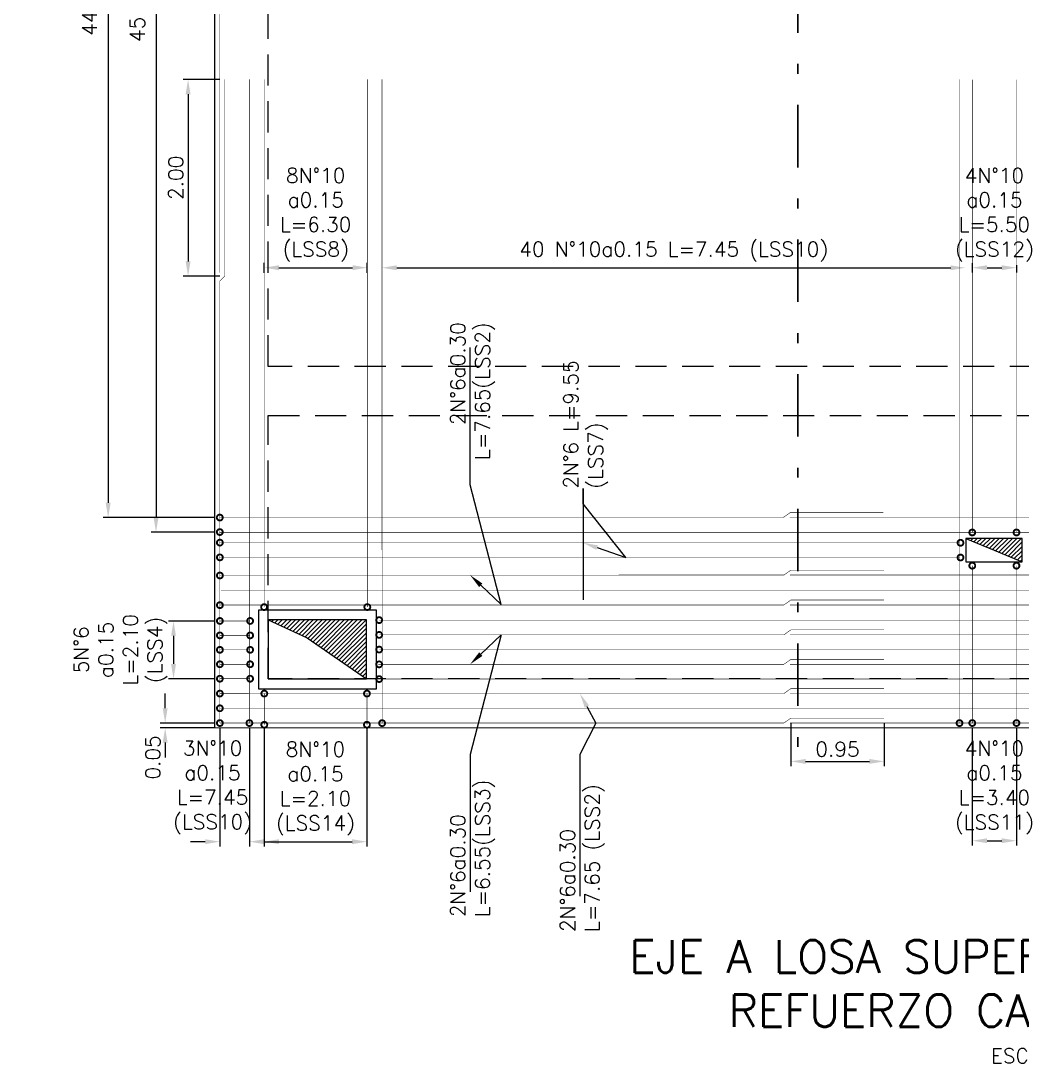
# Model space of a CAD drawing. Header units: metres. Extents: x 1080427 to 1081241, y 976768 to 977288.
# Drawn here: x 1080658.6 to 1080668.78, y 977027.42 to 977038.03 of the extents above; entities that cross this region are included whole.
import ezdxf
from ezdxf import colors
from ezdxf.entities.mleader import LeaderData, LeaderLine
from ezdxf.math import Vec2, Vec3

# ---------------------------------------------------------------- set-up
doc = ezdxf.new("R2010")
doc.units = ezdxf.units.M
doc.header["$LTSCALE"] = 25.4
doc.linetypes.add('DASHDOT', pattern=[1, 0.5, -0.25, 0, -0.25])
doc.linetypes.add('HIDDEN', pattern=[0.375, 0.25, -0.125])
for name, color, linetype in [('CONTRAPESO', 3, 'Continuous'), ('DIMCONTRAPESO', 1, 'Continuous'), ('PROY', 9, 'HIDDEN'), ('REF', 6, 'Continuous'), ('REGL175', 7, 'Continuous')]:
    doc.layers.add(name, color=color, linetype=linetype)
for name, color, linetype, lineweight in [('COTA', 1, 'Continuous', 30), ('COTACIM', 20, 'Continuous', 5), ('EJECONTRAPESO', 41, 'DASHDOT', 30)]:
    doc.layers.add(name, color=color, linetype=linetype, lineweight=lineweight)
doc.styles.add('romans', font='romans.shx')
doc.dimstyles.new('Copy 75', dxfattribs={"dimtxt": 0.15, "dimasz": 0.15, "dimexe": 0.05, "dimexo": 0.05, "dimgap": 0.05, "dimtad": 1, "dimzin": 0, "dimdsep": 46, "dimtxsty": 'romans', "dimcen": 0.002, "dimclrd": 1, "dimclre": 1, "dimclrt": 3, "dimadec": 4, "dimazin": 0, "dimtfac": 1, "dimtofl": 0, "dimtmove": 1, "dimatfit": 3, "dimfxl": 1, "dimtolj": 1, "dimtzin": 0, "dimarcsym": 1})

# ---------------------------------------------------------------- blocks, each defined once
blk = doc.blocks.new('*D633')
at = {"layer": 'Defpoints', "color": 0, "transparency": 16777216}
for p in [(1080660.629, 977045.868), (1080659.484, 977032.97), (1080660.62, 977032.97)]:
    blk.add_point(p, dxfattribs=at)
at = {"layer": 'DIMCONTRAPESO', "color": 1, "lineweight": -2, "transparency": 16777216}
for p, q in [((1080660.579, 977045.868), (1080659.434, 977045.868)), ((1080659.484, 977045.718), (1080659.484, 977033.12)), ((1080660.57, 977032.97), (1080659.434, 977032.97))]:
    blk.add_line(p, q, dxfattribs=at)
at = {"layer": 'DIMCONTRAPESO', "color": 1, "transparency": 16777216}
for points in [[(1080659.459, 977045.718), (1080659.509, 977045.718), (1080659.484, 977045.868)], [(1080659.459, 977033.12), (1080659.509, 977033.12), (1080659.484, 977032.97)]]:
    blk.add_solid(points, dxfattribs=at)
at = {"layer": 'DIMCONTRAPESO', "color": 3, "transparency": 16777216, "insert": (1080659.32, 977039.419), "char_height": 0.15, "attachment_point": 5, "rotation": 90, "style": 'romans'}
blk.add_mtext('\\A1;44 N°6 a 0.30 L=7.65 (LSS2)', dxfattribs=at)
blk = doc.blocks.new('*D634')
at = {"layer": 'Defpoints', "color": 0, "transparency": 16777216}
for p in [(1080660.728, 977046.02), (1080659.971, 977032.82), (1080660.62, 977032.82)]:
    blk.add_point(p, dxfattribs=at)
at = {"layer": 'DIMCONTRAPESO', "color": 1, "lineweight": -2, "transparency": 16777216}
for p, q in [((1080660.678, 977046.02), (1080659.921, 977046.02)), ((1080659.971, 977045.87), (1080659.971, 977032.97)), ((1080660.57, 977032.82), (1080659.921, 977032.82))]:
    blk.add_line(p, q, dxfattribs=at)
at = {"layer": 'DIMCONTRAPESO', "color": 1, "transparency": 16777216}
for points in [[(1080659.946, 977045.87), (1080659.996, 977045.87), (1080659.971, 977046.02)], [(1080659.946, 977032.97), (1080659.996, 977032.97), (1080659.971, 977032.82)]]:
    blk.add_solid(points, dxfattribs=at)
at = {"layer": 'DIMCONTRAPESO', "color": 3, "transparency": 16777216, "insert": (1080659.806, 977039.42), "char_height": 0.15, "attachment_point": 5, "rotation": 90, "style": 'romans'}
blk.add_mtext('\\A1;45 N°6 a 0.30 L=12.00 (LSS1)', dxfattribs=at)
blk = doc.blocks.new('*D669')
at = {"layer": 'Defpoints', "color": 0, "transparency": 16777216}
for p in [(1080660.064, 977030.879), (1080660.621, 977030.879), (1080660.621, 977030.829)]:
    blk.add_point(p, dxfattribs=at)
at = {"layer": 'DIMCONTRAPESO', "color": 1, "lineweight": -2, "transparency": 16777216}
for p, q in [((1080660.064, 977031.029), (1080660.064, 977031.179)), ((1080660.571, 977030.879), (1080660.014, 977030.879)), ((1080660.571, 977030.829), (1080660.014, 977030.829)), ((1080660.064, 977030.679), (1080660.064, 977030.529))]:
    blk.add_line(p, q, dxfattribs=at)
at = {"layer": 'DIMCONTRAPESO', "color": 1, "transparency": 16777216}
for points in [[(1080660.039, 977031.029), (1080660.089, 977031.029), (1080660.064, 977030.879)], [(1080660.039, 977030.679), (1080660.089, 977030.679), (1080660.064, 977030.829)]]:
    blk.add_solid(points, dxfattribs=at)
at = {"layer": 'DIMCONTRAPESO', "color": 3, "transparency": 16777216, "insert": (1080659.939, 977030.529), "char_height": 0.15, "attachment_point": 5, "rotation": 90, "style": 'romans'}
blk.add_mtext('\\A1;0.05', dxfattribs=at)
blk = doc.blocks.new('*D638')
at = {"layer": 'Defpoints', "color": 0, "transparency": 16777216}
for p in [(1080661.071, 977030.878), (1080662.116, 977030.878), (1080662.116, 977029.671)]:
    blk.add_point(p, dxfattribs=at)
at = {"layer": 'DIMCONTRAPESO', "color": 1, "lineweight": -2, "transparency": 16777216}
for p, q in [((1080661.071, 977030.828), (1080661.071, 977029.621)), ((1080662.116, 977030.828), (1080662.116, 977029.621)), ((1080661.221, 977029.671), (1080661.966, 977029.671))]:
    blk.add_line(p, q, dxfattribs=at)
at = {"layer": 'DIMCONTRAPESO', "color": 1, "transparency": 16777216}
for points in [[(1080661.221, 977029.696), (1080661.221, 977029.646), (1080661.071, 977029.671)], [(1080661.966, 977029.696), (1080661.966, 977029.646), (1080662.116, 977029.671)]]:
    blk.add_solid(points, dxfattribs=at)
at = {"layer": 'DIMCONTRAPESO', "color": 3, "transparency": 16777216, "insert": (1080661.593, 977030.211), "char_height": 0.15, "attachment_point": 5, "style": 'romans'}
blk.add_mtext('\\A1;8N°10\\Pa0.15\\PL=2.10\\P(LSS14)', dxfattribs=at)
blk = doc.blocks.new('*D670')
at = {"layer": 'Defpoints', "color": 0, "transparency": 16777216}
for p in [(1080660.621, 977030.878), (1080660.921, 977030.878), (1080660.921, 977029.671)]:
    blk.add_point(p, dxfattribs=at)
at = {"layer": 'DIMCONTRAPESO', "color": 1, "lineweight": -2, "transparency": 16777216}
for p, q in [((1080660.621, 977030.828), (1080660.621, 977029.621)), ((1080660.921, 977030.828), (1080660.921, 977029.621)), ((1080660.471, 977029.671), (1080660.321, 977029.671)), ((1080661.071, 977029.671), (1080661.221, 977029.671))]:
    blk.add_line(p, q, dxfattribs=at)
at = {"layer": 'DIMCONTRAPESO', "color": 1, "transparency": 16777216}
for points in [[(1080660.471, 977029.696), (1080660.471, 977029.646), (1080660.621, 977029.671)], [(1080661.071, 977029.696), (1080661.071, 977029.646), (1080660.921, 977029.671)]]:
    blk.add_solid(points, dxfattribs=at)
at = {"layer": 'DIMCONTRAPESO', "color": 3, "transparency": 16777216, "insert": (1080660.546, 977030.223), "char_height": 0.15, "attachment_point": 5, "style": 'romans'}
blk.add_mtext('\\A1;3N°10\\Pa0.15\\PL=7.45\\P(LSS10)', dxfattribs=at)
blk = doc.blocks.new('*D639')
at = {"layer": 'Defpoints', "color": 0, "transparency": 16777216}
for p in [(1080662.121, 977035.513), (1080661.071, 977035.41), (1080662.121, 977035.411)]:
    blk.add_point(p, dxfattribs=at)
at = {"layer": 'DIMCONTRAPESO', "color": 1, "lineweight": -2, "transparency": 16777216}
for p, q in [((1080661.071, 977035.46), (1080661.071, 977035.563)), ((1080661.221, 977035.513), (1080661.971, 977035.513)), ((1080662.121, 977035.461), (1080662.121, 977035.563))]:
    blk.add_line(p, q, dxfattribs=at)
at = {"layer": 'DIMCONTRAPESO', "color": 1, "transparency": 16777216}
for points in [[(1080661.221, 977035.538), (1080661.221, 977035.488), (1080661.071, 977035.513)], [(1080661.971, 977035.538), (1080661.971, 977035.488), (1080662.121, 977035.513)]]:
    blk.add_solid(points, dxfattribs=at)
at = {"layer": 'DIMCONTRAPESO', "color": 3, "transparency": 16777216, "insert": (1080661.596, 977036.052), "char_height": 0.15, "attachment_point": 5, "style": 'romans'}
blk.add_mtext('\\A1;8N°10\\Pa0.15\\PL=6.30\\P(LSS8)', dxfattribs=at)
blk = doc.blocks.new('*D640')
at = {"layer": 'Defpoints', "color": 0, "transparency": 16777216}
for p in [(1080662.271, 977035.511), (1080668.207, 977035.512), (1080668.207, 977035.512)]:
    blk.add_point(p, dxfattribs=at)
at = {"layer": 'DIMCONTRAPESO', "color": 1, "lineweight": -2, "transparency": 16777216}
for p, q in [((1080662.271, 977035.561), (1080662.271, 977035.562)), ((1080662.421, 977035.512), (1080668.057, 977035.512))]:
    blk.add_line(p, q, dxfattribs=at)
at = {"layer": 'DIMCONTRAPESO', "color": 1, "transparency": 16777216}
for points in [[(1080662.421, 977035.537), (1080662.421, 977035.487), (1080662.271, 977035.512)], [(1080668.057, 977035.537), (1080668.057, 977035.487), (1080668.207, 977035.512)]]:
    blk.add_solid(points, dxfattribs=at)
at = {"layer": 'DIMCONTRAPESO', "color": 3, "transparency": 16777216, "insert": (1080665.239, 977035.676), "char_height": 0.15, "attachment_point": 5, "style": 'romans'}
blk.add_mtext('\\A1;40 N°10a0.15 L=7.45 (LSS10)', dxfattribs=at)
blk = doc.blocks.new('*D641')
at = {"layer": 'Defpoints', "color": 0, "transparency": 16777216}
for p in [(1080668.277, 977030.879), (1080668.727, 977030.879), (1080668.727, 977029.681)]:
    blk.add_point(p, dxfattribs=at)
at = {"layer": 'DIMCONTRAPESO', "color": 1, "lineweight": -2, "transparency": 16777216}
for p, q in [((1080668.277, 977030.829), (1080668.277, 977029.631)), ((1080668.727, 977030.829), (1080668.727, 977029.631)), ((1080668.427, 977029.681), (1080668.577, 977029.681))]:
    blk.add_line(p, q, dxfattribs=at)
at = {"layer": 'DIMCONTRAPESO', "color": 1, "transparency": 16777216}
for points in [[(1080668.427, 977029.706), (1080668.427, 977029.656), (1080668.277, 977029.681)], [(1080668.577, 977029.706), (1080668.577, 977029.656), (1080668.727, 977029.681)]]:
    blk.add_solid(points, dxfattribs=at)
at = {"layer": 'DIMCONTRAPESO', "color": 3, "transparency": 16777216, "insert": (1080668.502, 977030.221), "char_height": 0.15, "attachment_point": 5, "style": 'romans'}
blk.add_mtext('\\A1;4N°10\\Pa0.15\\PL=3.40\\P(LSS11)', dxfattribs=at)
blk = doc.blocks.new('*D642')
at = {"layer": 'Defpoints', "color": 0, "transparency": 16777216}
for p in [(1080668.277, 977035.609), (1080668.727, 977035.587), (1080668.727, 977035.513)]:
    blk.add_point(p, dxfattribs=at)
at = {"layer": 'DIMCONTRAPESO', "color": 1, "lineweight": -2, "transparency": 16777216}
for p, q in [((1080668.277, 977035.559), (1080668.277, 977035.463)), ((1080668.427, 977035.513), (1080668.577, 977035.513)), ((1080668.727, 977035.537), (1080668.727, 977035.463))]:
    blk.add_line(p, q, dxfattribs=at)
at = {"layer": 'DIMCONTRAPESO', "color": 1, "transparency": 16777216}
for points in [[(1080668.427, 977035.538), (1080668.427, 977035.488), (1080668.277, 977035.513)], [(1080668.577, 977035.538), (1080668.577, 977035.488), (1080668.727, 977035.513)]]:
    blk.add_solid(points, dxfattribs=at)
at = {"layer": 'DIMCONTRAPESO', "color": 3, "transparency": 16777216, "insert": (1080668.502, 977036.052), "char_height": 0.15, "attachment_point": 5, "style": 'romans'}
blk.add_mtext('\\A1;4N°10\\Pa0.15\\PL=5.50\\P(LSS12)', dxfattribs=at)
blk = doc.blocks.new('*D656')
at = {"layer": 'Defpoints', "color": 0, "transparency": 16777216}
for p in [(1080660.621, 977031.917), (1080660.149, 977031.33), (1080660.621, 977031.33)]:
    blk.add_point(p, dxfattribs=at)
at = {"layer": 'DIMCONTRAPESO', "color": 1, "lineweight": -2, "transparency": 16777216}
for p, q in [((1080660.571, 977031.917), (1080660.099, 977031.917)), ((1080660.149, 977031.767), (1080660.149, 977031.48)), ((1080660.571, 977031.33), (1080660.099, 977031.33))]:
    blk.add_line(p, q, dxfattribs=at)
at = {"layer": 'DIMCONTRAPESO', "color": 1, "transparency": 16777216}
for points in [[(1080660.124, 977031.767), (1080660.174, 977031.767), (1080660.149, 977031.917)], [(1080660.124, 977031.48), (1080660.174, 977031.48), (1080660.149, 977031.33)]]:
    blk.add_solid(points, dxfattribs=at)
at = {"layer": 'DIMCONTRAPESO', "color": 3, "transparency": 16777216, "insert": (1080659.61, 977031.624), "char_height": 0.15, "attachment_point": 5, "rotation": 90, "style": 'romans'}
blk.add_mtext('\\A1;5N°6\\Pa0.15\\PL=2.10\\P(LSS4)', dxfattribs=at)
blk = doc.blocks.new('*D675')
at = {"layer": 'COTA', "color": 1, "lineweight": -2, "transparency": 16777216}
for p, q in [((1080660.621, 977037.428), (1080660.247, 977037.428)), ((1080660.297, 977037.278), (1080660.297, 977035.577)), ((1080660.621, 977035.427), (1080660.247, 977035.427))]:
    blk.add_line(p, q, dxfattribs=at)
at = {"layer": 'COTA', "color": 1, "transparency": 16777216}
for points in [[(1080660.272, 977037.278), (1080660.322, 977037.278), (1080660.297, 977037.428)], [(1080660.272, 977035.577), (1080660.322, 977035.577), (1080660.297, 977035.427)]]:
    blk.add_solid(points, dxfattribs=at)
at = {"layer": 'Defpoints', "color": 0, "transparency": 16777216}
for p in [(1080660.671, 977037.428), (1080660.297, 977035.427), (1080660.671, 977035.427)]:
    blk.add_point(p, dxfattribs=at)
at = {"layer": 'COTA', "color": 3, "transparency": 16777216, "insert": (1080660.172, 977036.428), "char_height": 0.15, "attachment_point": 5, "rotation": 90, "style": 'romans'}
blk.add_mtext('\\A1;2.00', dxfattribs=at)
blk = doc.blocks.new('*D676')
at = {"layer": 'COTA', "color": 1, "lineweight": -2, "transparency": 16777216}
for p, q in [((1080666.431, 977030.879), (1080666.431, 977030.438)), ((1080667.38, 977030.879), (1080667.38, 977030.438)), ((1080666.581, 977030.488), (1080667.23, 977030.488))]:
    blk.add_line(p, q, dxfattribs=at)
at = {"layer": 'COTA', "color": 1, "transparency": 16777216}
for points in [[(1080666.581, 977030.513), (1080666.581, 977030.463), (1080666.431, 977030.488)], [(1080667.23, 977030.513), (1080667.23, 977030.463), (1080667.38, 977030.488)]]:
    blk.add_solid(points, dxfattribs=at)
at = {"layer": 'Defpoints', "color": 0, "transparency": 16777216}
for p in [(1080666.431, 977030.929), (1080667.38, 977030.929), (1080667.38, 977030.488)]:
    blk.add_point(p, dxfattribs=at)
at = {"layer": 'COTA', "color": 3, "transparency": 16777216, "insert": (1080666.905, 977030.613), "char_height": 0.15, "attachment_point": 5, "style": 'romans'}
blk.add_mtext('\\A1;0.95', dxfattribs=at)

msp = doc.modelspace()

# ---------------------------------------------------------------- hatches: boundary and pattern name
at = {"layer": 'DIMCONTRAPESO'}
h = msp.add_hatch(dxfattribs=at)
h.set_pattern_fill('ANSI31', color=9, scale=0.01)
h.set_pattern_definition([(45, (7.070822, -14.751402), (-0.0224506403027, 0.0224506403027), [])])
h.paths.add_polyline_path([(1080668.784085, 977032.758201), (1080668.212405, 977032.758201), (1080668.498245, 977032.638201), (1080668.784085, 977032.518201)])
h = msp.add_hatch(dxfattribs=at)
h.set_pattern_fill('ANSI31', color=9, scale=0.01)
h.set_pattern_definition([(45, (8e-08, -15.581495), (-0.0224506403027, 0.0224506403027), [])])
h.paths.add_polyline_path([(1080662.113188, 977031.928108), (1080661.113263, 977031.928108), (1080661.509578, 977031.746348), (1080662.113188, 977031.328108)])

# ---------------------------------------------------------------- linework, layer by layer
at = {"layer": 'CONTRAPESO'}
for points in [[(1080660.570532, 977048.00955), (1080677.573263, 977048.00955), (1080677.573263, 977030.827608), (1080660.570532, 977030.828608)], [(1080668.212405, 977032.518201), (1080668.784085, 977032.518201), (1080668.784085, 977032.758201), (1080668.212405, 977032.758201)], [(1080661.013263, 977031.228108), (1080662.213188, 977031.228108), (1080662.213188, 977032.028108), (1080661.013263, 977032.028108)], [(1080661.113263, 977031.328108), (1080662.113188, 977031.328108), (1080662.113188, 977031.928108), (1080661.113263, 977031.928108)]]:
    msp.add_lwpolyline(points, close=True, dxfattribs=at)
at = {"layer": 'DIMCONTRAPESO', "color": 2}
for points in [[(1080668.212405, 977032.758475), (1080668.498245, 977032.638475), (1080668.784085, 977032.518475)], [(1080661.113263, 977031.928108), (1080661.509578, 977031.746348), (1080662.113188, 977031.328108)]]:
    msp.add_lwpolyline(points, dxfattribs=at)
at = {"layer": 'EJECONTRAPESO', "ltscale": 0.05}
msp.add_lwpolyline([(1080666.500507, 977049.498915), (1080666.500507, 977030.445989)], dxfattribs=at)
at = {"layer": 'PROY', "color": 252, "ltscale": 0.05}
msp.add_lwpolyline([(1080661.113263, 977034.508608), (1080661.113263, 977044.334456), (1080677.073263, 977044.334456), (1080677.073263, 977034.508608)], close=True, dxfattribs=at)
msp.add_lwpolyline([(1080677.073263, 977031.328108), (1080677.073263, 977031.328108), (1080661.113263, 977031.328108), (1080661.113263, 977034.008608), (1080677.073263, 977034.008608), (1080677.073263, 977031.328108)], dxfattribs=at)
at = {"layer": 'REF', "ltscale": 0.1, "const_width": 0.005}
for points in [[(1080660.620532, 977043.407762), (1080660.620532, 977035.460668)], [(1080660.670626, 977037.428487), (1080660.670626, 977035.42749), (1080660.620532, 977035.377594), (1080660.621066, 977030.878325)], [(1080660.920443, 977037.428481), (1080660.920443, 977035.427484), (1080660.920532, 977035.377594), (1080660.921066, 977030.878325)], [(1080661.070443, 977037.428481), (1080661.070443, 977035.427484), (1080661.070532, 977035.377594), (1080661.070942, 977032.058767)], [(1080662.120518, 977037.428608), (1080662.120518, 977035.427611), (1080662.120607, 977035.377721), (1080662.121017, 977032.058878)], [(1080662.270744, 977037.428558), (1080662.270744, 977035.427561), (1080662.270833, 977035.377671), (1080662.271366, 977030.878402)], [(1080668.146321, 977037.428481), (1080668.146321, 977035.427484), (1080668.14641, 977035.377594), (1080668.146944, 977030.878325)], [(1080668.27666, 977032.818089), (1080668.27666, 977037.425187)], [(1080668.72666, 977032.818089), (1080668.72666, 977037.425187)], [(1080667.373263, 977033.020484), (1080666.424472, 977033.020267), (1080666.353579, 977032.970361), (1080660.614272, 977032.969792)], [(1080666.417001, 977032.970358), (1080677.517003, 977032.97036)], [(1080671.720532, 977032.820166), (1080660.614272, 977032.820164)], [(1080660.614999, 977032.712657), (1080668.146726, 977032.713219)], [(1080660.614999, 977032.562657), (1080668.146744, 977032.563219)], [(1080667.379525, 977032.434782), (1080666.430733, 977032.434565), (1080666.359841, 977032.384659), (1080660.620534, 977032.38409)], [(1080668.27666, 977032.480009), (1080668.27666, 977030.87889)], [(1080668.72666, 977032.480009), (1080668.72666, 977030.87889)], [(1080666.423263, 977032.384659), (1080677.523264, 977032.384661)], [(1080671.720532, 977032.230353), (1080660.630986, 977032.230351)], [(1080667.379525, 977032.130644), (1080666.430733, 977032.130428), (1080666.359841, 977032.080521), (1080660.620534, 977032.079952)], [(1080666.423263, 977032.080521), (1080677.523264, 977032.080523)], [(1080660.620534, 977031.917459), (1080660.928606, 977031.917459)], [(1080673.341781, 977031.926215), (1080662.241781, 977031.926213)], [(1080660.620534, 977031.770528), (1080660.928606, 977031.770528)], [(1080667.379525, 977031.826702), (1080666.430734, 977031.826485), (1080666.359841, 977031.776579), (1080662.243179, 977031.776578)], [(1080666.423263, 977031.776579), (1080677.523265, 977031.776581)], [(1080660.620534, 977031.623596), (1080660.928606, 977031.623596)], [(1080673.341781, 977031.626215), (1080662.241781, 977031.626213)], [(1080660.620534, 977031.476665), (1080660.928606, 977031.476665)], [(1080667.379525, 977031.526702), (1080666.430734, 977031.526485), (1080666.359841, 977031.476579), (1080662.231835, 977031.476578)], [(1080666.423263, 977031.476579), (1080677.523265, 977031.476581)], [(1080660.620534, 977031.329734), (1080660.928606, 977031.329734)], [(1080667.379525, 977031.229014), (1080666.430734, 977031.228798), (1080666.359841, 977031.178891), (1080660.620534, 977031.178322)], [(1080673.341781, 977031.326215), (1080662.241781, 977031.326213)], [(1080661.072839, 977030.861156), (1080661.072877, 977031.178419)], [(1080662.117337, 977030.861211), (1080662.117375, 977031.178458)], [(1080666.423264, 977031.178888), (1080677.523265, 977031.17889)], [(1080671.720532, 977031.030158), (1080660.621049, 977031.030154)], [(1080667.379525, 977030.929014), (1080666.430734, 977030.928798), (1080666.359841, 977030.878891), (1080660.620534, 977030.878322)], [(1080666.423264, 977030.878888), (1080677.523265, 977030.87889)]]:
    msp.add_lwpolyline(points, dxfattribs=at)
at = {"layer": 'REF', "ltscale": 0.1, "const_width": 0.06}
for points in [[(1080660.610221, 977032.969787, -1), (1080660.629271, 977032.969787, -1)], [(1080660.610281, 977032.822406, -1), (1080660.629331, 977032.822406, -1)], [(1080668.267135, 977032.818089, -1), (1080668.286185, 977032.818089, -1)], [(1080668.717135, 977032.818089, -1), (1080668.736185, 977032.818089, -1)], [(1080660.610945, 977032.714583, -1), (1080660.629995, 977032.714583, -1)], [(1080668.147351, 977032.713224, -1), (1080668.166401, 977032.713224, -1)], [(1080660.610945, 977032.564583, -1), (1080660.629995, 977032.564583, -1)], [(1080668.147351, 977032.563224, -1), (1080668.166401, 977032.563224, -1)], [(1080668.267135, 977032.480009, -1), (1080668.286185, 977032.480009, -1)], [(1080668.717135, 977032.480009, -1), (1080668.736185, 977032.480009, -1)], [(1080660.611009, 977032.380155, -1), (1080660.630059, 977032.380155, -1)], [(1080660.611009, 977032.078322, -1), (1080660.630059, 977032.078322, -1)], [(1080661.061312, 977032.058767, -1), (1080661.080362, 977032.058767, -1)], [(1080662.111492, 977032.058767, -1), (1080662.130542, 977032.058767, -1)], [(1080660.611009, 977031.917459, -1), (1080660.630059, 977031.917459, -1)], [(1080660.919081, 977031.917459, -1), (1080660.938131, 977031.917459, -1)], [(1080662.232256, 977031.926213, -1), (1080662.251306, 977031.926213, -1)], [(1080660.611009, 977031.770528, -1), (1080660.630059, 977031.770528, -1)], [(1080660.919081, 977031.770528, -1), (1080660.938131, 977031.770528, -1)], [(1080662.232256, 977031.775849, -1), (1080662.251306, 977031.775849, -1)], [(1080660.611009, 977031.623596, -1), (1080660.630059, 977031.623596, -1)], [(1080660.919081, 977031.623596, -1), (1080660.938131, 977031.623596, -1)], [(1080662.232256, 977031.626213, -1), (1080662.251306, 977031.626213, -1)], [(1080660.611009, 977031.476665, -1), (1080660.630059, 977031.476665, -1)], [(1080660.919081, 977031.476665, -1), (1080660.938131, 977031.476665, -1)], [(1080662.232256, 977031.475849, -1), (1080662.251306, 977031.475849, -1)], [(1080660.611009, 977031.329734, -1), (1080660.630059, 977031.329734, -1)], [(1080660.919081, 977031.329734, -1), (1080660.938131, 977031.329734, -1)], [(1080662.232256, 977031.326213, -1), (1080662.251306, 977031.326213, -1)], [(1080660.611009, 977031.178322, -1), (1080660.630059, 977031.178322, -1)], [(1080661.063247, 977031.178371, 1), (1080661.082297, 977031.178371, 1)], [(1080662.107716, 977031.178474, 1), (1080662.126766, 977031.178474, 1)], [(1080660.630059, 977031.028687, 1), (1080660.611009, 977031.028687, 1)], [(1080660.611009, 977030.878322, -1), (1080660.630059, 977030.878322, -1)], [(1080660.911437, 977030.878322, -1), (1080660.930487, 977030.878322, -1)], [(1080662.261841, 977030.877371, -1), (1080662.280891, 977030.877371, -1)], [(1080668.137419, 977030.878014, -1), (1080668.156469, 977030.878014, -1)], [(1080668.267135, 977030.878637, -1), (1080668.286185, 977030.878637, -1)], [(1080668.717135, 977030.878637, -1), (1080668.736185, 977030.878637, -1)], [(1080661.063209, 977030.861156, 1), (1080661.082259, 977030.861156, 1)], [(1080662.107707, 977030.861211, 1), (1080662.126757, 977030.861211, 1)]]:
    msp.add_lwpolyline(points, format="xyb", close=True, dxfattribs=at)

# ---------------------------------------------------------------- texts
at = {"layer": 'REGL175', "insert": (1080662.852982, 977028.667255), "char_height": 0.33, "width": 12.63271454, "attachment_point": 1, "style": 'romans'}
msp.add_mtext('\\pi1.93291;{\\C0;EJE A LOSA SUPERIOR DE CONTRAPESO\\P\\pi2.94564;REFUERZO CARA SUPERIOR\\P\\pi5.61278;\\H0.45455x;\\C3;ESCALA 1:75}', dxfattribs=at)

# ---------------------------------------------------------------- dimensions: what is measured, and where the dimension line sits
at = {"layer": 'COTA', "color": 2}
dim = msp.add_linear_dim(base=(1080660.297352, 977035.42749), p1=(1080660.670626, 977037.428487), p2=(1080660.670626, 977035.42749), angle=90, dimstyle='Copy 75', dxfattribs=at)
dim.commit()
dim.dimension.update_dxf_attribs({"geometry": '*D675', "text_midpoint": (1080660.172352, 977036.427988)})
dim = msp.add_linear_dim(base=(1080667.379525, 977030.488226), p1=(1080666.430734, 977030.928798), p2=(1080667.379525, 977030.929014), dimstyle='Copy 75', dxfattribs=at)
dim.commit()
dim.dimension.update_dxf_attribs({"geometry": '*D676', "text_midpoint": (1080666.90513, 977030.613226)})
at = {"layer": 'DIMCONTRAPESO', "color": 2}
for base, p1, p2, text, picture, middle in [((1080659.970515, 977032.820099), (1080660.728233, 977046.019962), (1080660.619806, 977032.820099), '45 N°6 a 0.30 L=12.00 (LSS1)', '*D634', (1080659.806229, 977039.420031)), ((1080659.484388, 977032.969787), (1080660.629271, 977045.868033), (1080660.619746, 977032.969787), '44 N°6 a 0.30 L=7.65 (LSS2)', '*D633', (1080659.320102, 977039.41891))]:
    dim = msp.add_linear_dim(base=base, p1=p1, p2=p2, angle=90, text=text, dimstyle='Copy 75', dxfattribs=at)
    dim.commit()
    dim.dimension.update_dxf_attribs({"geometry": picture, "text_midpoint": middle})
for base, p1, p2, text, picture, middle in [((1080662.120548, 977035.512667), (1080661.070961, 977035.409786), (1080662.120548, 977035.410561), '8N°10\\Pa0.15\\PL=6.30\\P(LSS8)', '*D639', (1080661.595754, 977035.512667)), ((1080668.72666, 977035.512667), (1080668.27666, 977035.609202), (1080668.72666, 977035.586966), '4N°10\\Pa0.15\\PL=5.50\\P(LSS12)', '*D642', (1080668.50166, 977035.512667)), ((1080660.921066, 977029.671428), (1080660.620532, 977030.878325), (1080660.921066, 977030.878325), '3N°10\\Pa0.15\\PL=7.45\\P(LSS10)', '*D670', (1080660.545532, 977029.683928)), ((1080662.115563, 977029.671482), (1080661.070961, 977030.878373), (1080662.115563, 977030.878396), '8N°10\\Pa0.15\\PL=2.10\\P(LSS14)', '*D638', (1080661.593262, 977029.671482)), ((1080668.72666, 977029.681269), (1080668.27666, 977030.879142), (1080668.72666, 977030.87889), '4N°10\\Pa0.15\\PL=3.40\\P(LSS11)', '*D641', (1080668.50166, 977029.681269))]:
    dim = msp.add_linear_dim(base=base, p1=p1, p2=p2, text=text, dimstyle='Copy 75', dxfattribs=at)
    dim.commit()
    dim.dimension.update_dxf_attribs({"geometry": picture, "text_midpoint": middle, "dimtype": 160})
dim = msp.add_linear_dim(base=(1080668.207203, 977035.511745), p1=(1080662.270744, 977035.510988), p2=(1080668.207203, 977035.511745), text='40 N°10a0.15 L=7.45 (LSS10)', dimstyle='Copy 75', dxfattribs=at)
dim.commit()
dim.dimension.update_dxf_attribs({"geometry": '*D640', "text_midpoint": (1080665.238973, 977035.676031)})
dim = msp.add_linear_dim(base=(1080660.149453, 977031.329734), p1=(1080660.620954, 977031.917459), p2=(1080660.620534, 977031.329734), angle=90, text='5N°6\\Pa0.15\\PL=2.10\\P(LSS4)', dimstyle='Copy 75', dxfattribs=at)
dim.commit()
dim.dimension.update_dxf_attribs({"geometry": '*D656', "text_midpoint": (1080660.149453, 977031.623596), "dimtype": 160})
dim = msp.add_linear_dim(base=(1080660.063574, 977030.878605), p1=(1080660.621298, 977030.828605), p2=(1080660.621293, 977030.878605), angle=90, dimstyle='Copy 75', dxfattribs=at)
dim.commit()
dim.dimension.update_dxf_attribs({"geometry": '*D669', "text_midpoint": (1080660.063574, 977030.528605), "dimtype": 160})

# ---------------------------------------------------------------- leaders
at = {"layer": 'COTACIM'}
ml = msp.add_multileader_mtext('Standard', dxfattribs=at)
ml.set_content('2N°6 L=9.55\\P(LSS7)', color=3, style='romans')
ml.set_leader_properties(color=256)
ml.build(insert=Vec2(0, 0))
ml.multileader.update_dxf_attribs({"text_left_attachment_type": 6, "text_right_attachment_type": 6, "dogleg_length": 0.15602, "arrow_head_size": 0.15})
ctx = ml.context
ctx.base_point, ctx.char_height, ctx.arrow_head_size, ctx.landing_gap_size, ctx.plane_origin, ctx.plane_x_axis, ctx.plane_y_axis = Vec3(1080664.317824, 977033.264112), 0.15, 0.15, 0, Vec3(1080665.450365, 977033.17636), Vec3(0, 1), Vec3(-1, 0)
ctx.left_attachment, ctx.right_attachment = 6, 6
notes = []
notes.append((ctx, [(0, (1, 1, 0), (1080664.317824, 977033.108092), (0, 1), 0.15602, [(1, [(1080664.317816, 977032.712933), (1080664.751228, 977032.562966)], 0, [])])]))
ctx.mtext.insert, ctx.mtext.text_direction, ctx.mtext.rotation, ctx.mtext.width, ctx.mtext.flow_direction = Vec3(1080664.117824, 977033.264112), Vec3(0, 1), 1.570796327, 2.37031688, 5
ml = msp.add_multileader_mtext('Standard', dxfattribs=at)
ml.set_content('2N°6a0.30 \\PL=7.65(LSS2)', color=3, style='romans')
ml.set_leader_properties(color=256)
ml.build(insert=Vec2(0, 0))
ml.multileader.update_dxf_attribs({"text_left_attachment_type": 6, "text_right_attachment_type": 6, "dogleg_length": 0.15602, "arrow_head_size": 0.15})
ctx = ml.context
ctx.base_point, ctx.char_height, ctx.arrow_head_size, ctx.landing_gap_size, ctx.plane_origin, ctx.plane_x_axis, ctx.plane_y_axis = Vec3(1080663.167078, 977033.458146), 0.15, 0.15, 0, Vec3(1080664.198017, 977035.509582), Vec3(0, 1), Vec3(-1, 0)
ctx.left_attachment, ctx.right_attachment, ctx.text_align_type = 6, 6, 2
notes.append((ctx, [(1, (1, 1, 0), (1080663.167078, 977033.302126), (0, 1), 0.15602, [(1, [(1080663.166812, 977032.384342), (1080663.482073, 977032.084342)], 0, [])])]))
ctx.mtext.insert, ctx.mtext.text_direction, ctx.mtext.rotation, ctx.mtext.width, ctx.mtext.alignment, ctx.mtext.flow_direction = Vec3(1080662.967078, 977034.958146), Vec3(0, 1), 1.570796327, 4.21276413, 3, 5
ml = msp.add_multileader_mtext('Standard', dxfattribs=at)
ml.set_content('2N°6a0.30 \\PL=6.55(LSS3)', color=3, style='romans')
ml.set_leader_properties(color=256)
ml.build(insert=Vec2(0, 0))
ml.multileader.update_dxf_attribs({"text_left_attachment_type": 6, "text_right_attachment_type": 6, "dogleg_length": 0.15602, "arrow_head_size": 0.15})
ctx = ml.context
ctx.base_point, ctx.char_height, ctx.arrow_head_size, ctx.landing_gap_size, ctx.plane_origin, ctx.plane_x_axis, ctx.plane_y_axis = Vec3(1080663.167144, 977028.902775), 0.15, 0.15, 0, Vec3(1080664.198084, 977028.351339), Vec3(0, 1), Vec3(-1, 0)
ctx.left_attachment, ctx.right_attachment = 6, 6
notes.append((ctx, [(1, (1, 1, 0), (1080663.167144, 977030.558795), (0, -1), 0.15602, [(1, [(1080663.166878, 977031.476578), (1080663.482139, 977031.776578)], 0, [])])]))
ctx.mtext.insert, ctx.mtext.text_direction, ctx.mtext.rotation, ctx.mtext.width, ctx.mtext.flow_direction = Vec3(1080662.967144, 977028.902775), Vec3(0, 1), 1.570796327, 4.21276413, 5
ml = msp.add_multileader_mtext('Standard', dxfattribs=at)
ml.set_content('2N°6a0.30\\PL=7.65 (LSS2)', color=3, style='romans')
ml.set_leader_properties(color=256)
ml.build(insert=Vec2(0, 0))
ml.multileader.update_dxf_attribs({"text_left_attachment_type": 6, "text_right_attachment_type": 6, "dogleg_length": 0.15602, "arrow_head_size": 0.15})
ctx = ml.context
ctx.base_point, ctx.char_height, ctx.arrow_head_size, ctx.landing_gap_size, ctx.plane_origin, ctx.plane_x_axis, ctx.plane_y_axis = Vec3(1080664.284338, 977028.752775), 0.15, 0.15, 0, Vec3(1080665.315278, 977028.351339), Vec3(0, 1), Vec3(-1, 0)
ctx.left_attachment, ctx.right_attachment = 6, 6
notes.append((ctx, [(1, (1, 1, 0), (1080664.284338, 977030.558795), (0, -1), 0.15602, [(1, [(1080664.284323, 977031.178685), (1080664.444948, 977030.878701)], 0, [])])]))
ctx.mtext.insert, ctx.mtext.text_direction, ctx.mtext.rotation, ctx.mtext.flow_direction = Vec3(1080664.084338, 977028.752775), Vec3(0, 1), 1.570796327, 5
for ctx, leaders in notes:
    for number, flags, end, landing, length, lines in leaders:
        leader = LeaderData()
        leader.index, (leader.has_last_leader_line, leader.has_dogleg_vector, leader.attachment_direction) = number, flags
        leader.last_leader_point, leader.dogleg_vector, leader.dogleg_length = Vec3(end), Vec3(landing), length
        for number, points, colour, breaks in lines:
            line = LeaderLine()
            line.index, line.vertices, line.color, line.breaks = number, Vec3.list(points), colors.encode_raw_color(colour), breaks
            leader.lines.append(line)
        ctx.leaders.append(leader)

doc.saveas('drawing.dxf')
